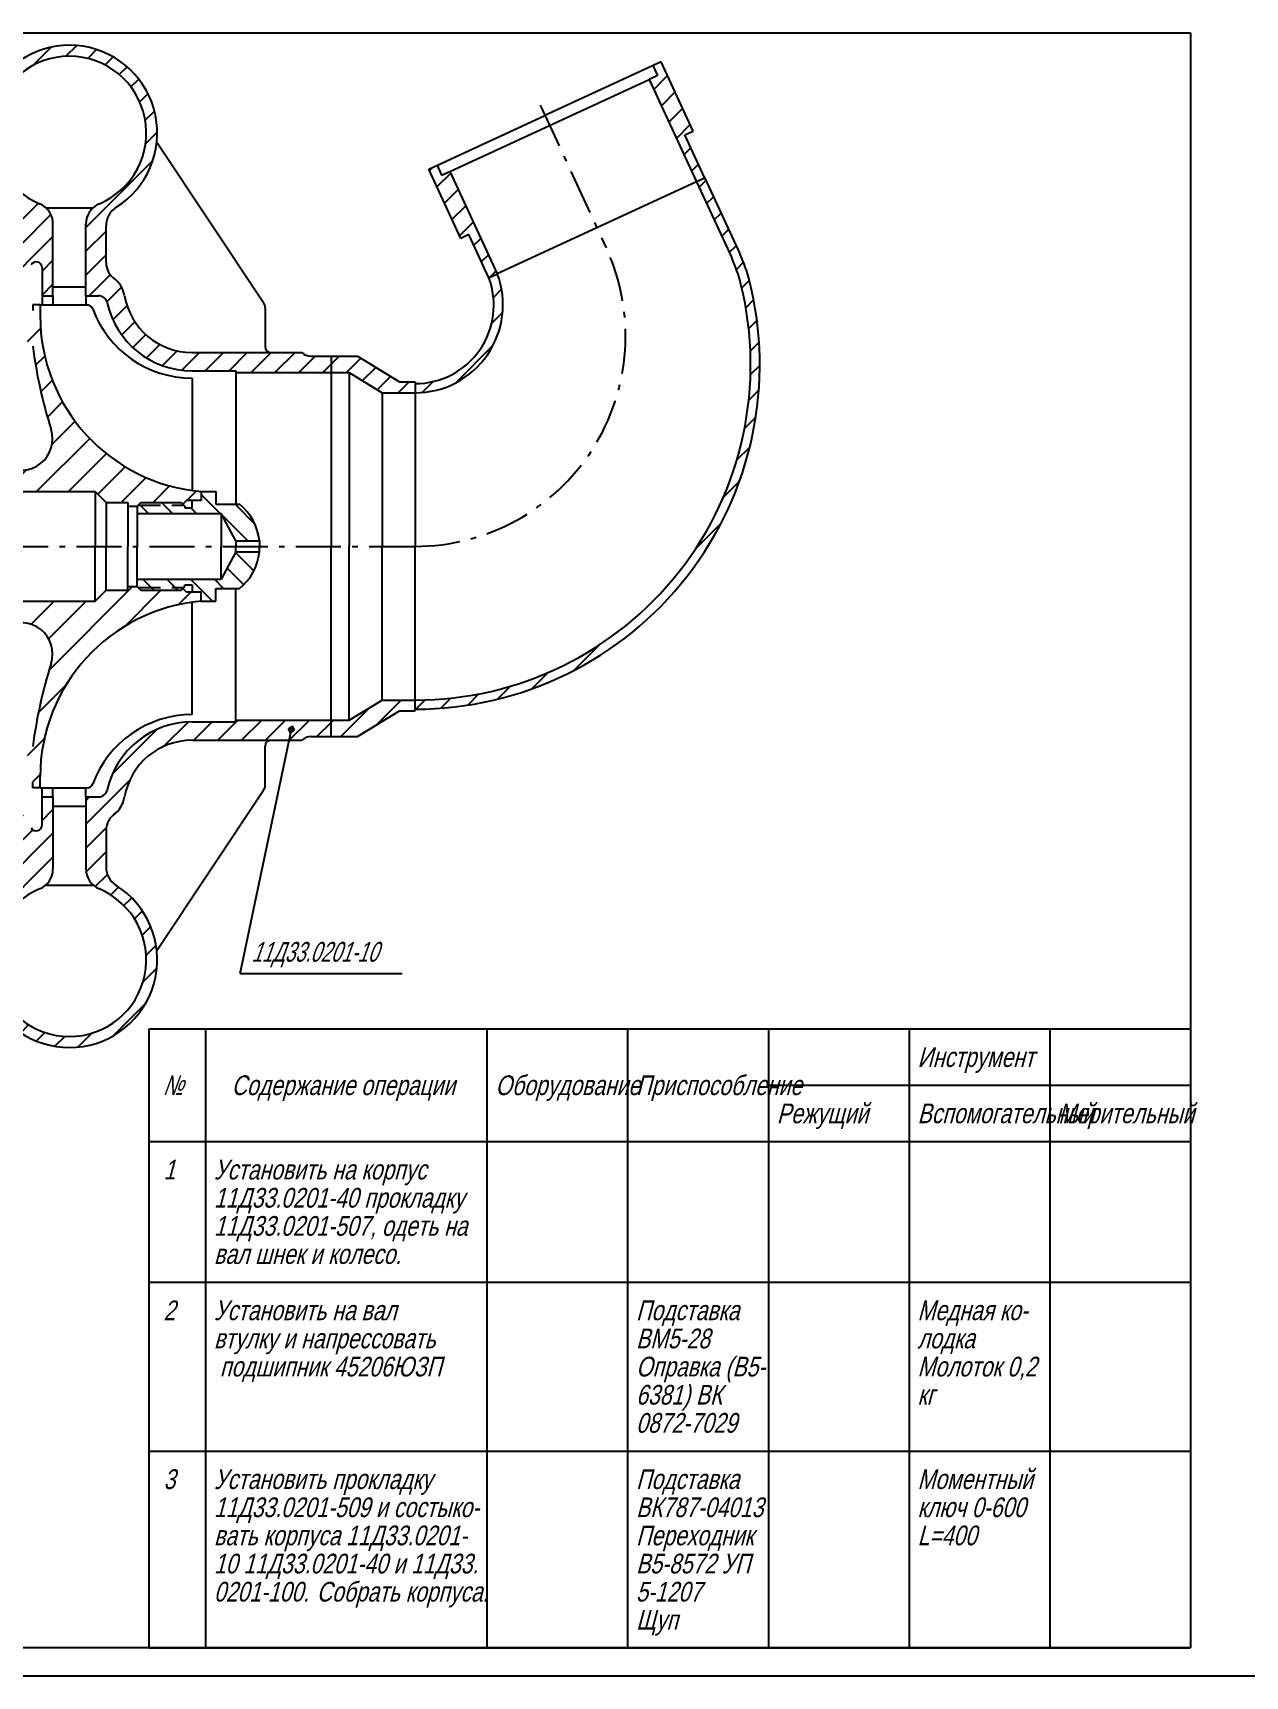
# Model space of a CAD drawing. Extents: x 0 to 841, y 0 to 594.
# Drawn here: x 209.8 to 425.2, y 0 to 292 of the extents above; entities that cross this region are included whole.
import ezdxf

# ---------------------------------------------------------------- set-up
doc = ezdxf.new("R2010")
doc.units = 0
doc.header["$MEASUREMENT"] = 0
for name, pattern in [('K5LT_AXLED', [13, 8, -2, 1, -2]), ('K5LT_BASIC', [0]), ('K5LT_DASHED', [6, 4, -2]), ('K5LT_THIN', [0]), ('K5LT_THIN_INCLUDED_TO_HATCHING', [0])]:
    doc.linetypes.add(name, pattern=pattern)
doc.layers.add('LAYER0VIEW0', color=7, linetype='Continuous')
doc.layers.add('LAYER2VIEW0', color=7, linetype='Continuous')
doc.styles.add('K5_TEXTSTYLE', font='win_eskd.shx', dxfattribs={"width": 0.7, "oblique": 15, "bigfont": 'b_eskd.shx'})
doc.styles.get("Standard").update_dxf_attribs({"font": 'cad2win.shx', "width": 0.8, "oblique": 15})
pattern_1 = [(-45, (0, 0), (2.121320343559642, 2.121320343559643), [])]
pattern_2 = [(45, (0, 0), (-2.121320343559642, 2.121320343559643), [])]

# ---------------------------------------------------------------- blocks, each defined once
blk = doc.blocks.new('*L25')
at = {"layer": 'LAYER0VIEW0', "color": 7, "linetype": 'K5LT_THIN'}
for p, q in [((-9.031273672813398, -43.03136279399322), (0.06162045351967974, 0.2936033373584611)), ((0.1848613605590401, 0.8808100120753863), (-0.5255862211972443, 0.4168442443978222)), ((-0.5255862211972442, 0.4168442443978222), (-0.06162045351968001, -0.2936033373584622)), ((0.1232409070393601, 0.5872066747169242), (-0.2319828838387821, 0.3552237908781422)), ((-0.2319828838387821, 0.3552237908781422), (1.366094737331736e-17, -4.125389266307344e-17)), ((-0.06162045351968004, -0.2936033373584621), (0.6488271282366327, 0.1703624303191021)), ((0, 0), (-0.06162045351968005, -0.2936033373584621)), ((0, 0), (0.3552237908781422, 0.2319828838387821)), ((0.3552237908781422, 0.2319828838387821), (0.1232409070393601, 0.5872066747169242)), ((0.6488271282366327, 0.170362430319102), (0.1848613605590401, 0.8808100120753862)), ((-9.031273672813398, -43.03136279399322), (19.73559873319249, -43.03136279399322))]:
    blk.add_line(p, q, dxfattribs=at)
at = {"layer": 'LAYER0VIEW0', "color": 7, "style": 'K5_TEXTSTYLE', "oblique": 20, "width": 0.7}
blk.add_text('11Д33.0201-10', height=3.5, dxfattribs=at).set_placement((-7.031273672813398, -40.95715441520142))
blk = doc.blocks.new('*S175')
at = {"layer": 'LAYER2VIEW0', "color": 7, "linetype": 'K5LT_THIN'}
blk.add_line((841, 0), (1.13686837721616e-13, 0), dxfattribs=at)

msp = doc.modelspace()

# ---------------------------------------------------------------- hatches: boundary and pattern name
at = {"layer": 'LAYER0VIEW0'}
h = msp.add_hatch(dxfattribs=at)
h.set_pattern_fill('МЕТАЛЛ', color=256, style=0, pattern_type=0)
h.set_pattern_definition(pattern_2)
edge = h.paths.add_edge_path()
edge.add_line((204.8898389188842, 256.1228551053465), (206.839838918884, 256.1228551053465))
edge.add_line((206.839838918884, 256.1228551053465), (208.4122523984956, 253.399355068153))
edge.add_line((208.4122523984959, 253.3993550681533), (206.8398389188844, 250.67585503096))
edge.add_line((206.839838918884, 250.6758550309599), (201.7763389054214, 250.6758550309599))
edge.add_line((201.7763389054214, 250.6758550309599), (201.2498389033872, 250.1493550681531))
edge.add_line((201.2498389033869, 250.1493550681532), (194.8798387019231, 250.1493550681532))
edge.add_line((194.8798387019231, 250.1493550681532), (194.8798387019231, 247.8743550681532))
edge.add_line((194.8798387019231, 247.8743550681532), (195.8548387019234, 247.8743550681532))
edge.add_line((195.8548387019234, 247.8743550681532), (197.1548387019234, 247.8743550681532))
edge.add_line((197.1548387019234, 247.8743550681532), (197.1548387019234, 246.2493550681532))
edge.add_line((197.1548387019234, 246.2493550681532), (206.9048387019234, 246.2493550681532))
edge.add_line((206.9048387019234, 246.2493550681532), (209.5141722819874, 250.7688534027199))
edge.add_arc((210.4148387019236, 250.24885340272), 1.04, 360, 510.0000000000065, ccw=False)
edge.add_line((211.4548387019231, 250.24885340272), (211.4548387019231, 245.2743550681533))
edge.add_line((211.4548387019231, 245.2743550681533), (213.4048387019232, 245.2743550681533))
edge.add_line((213.4048387019232, 245.2743550681533), (213.4048387019232, 258.0308092151706))
edge.add_arc((209.5048387019231, 258.0308092151706), 3.9, 0, 67.11461952383804)
edge.add_arc((216.3298387019231, 274.1993550681532), 13.65, 292.8853804761599, 607.1146195238422, ccw=False)
edge.add_arc((223.1548387019232, 258.0308092151706), 3.9, 112.8853804761545, 180)
edge.add_line((219.2548387019235, 258.0308092151706), (219.2548387019235, 245.2743550681532))
edge.add_line((219.2548387019235, 245.2743550681533), (221.4725846454223, 245.2743550681533))
edge.add_arc((221.4725846454223, 243.6493550681532), 1.625, 372.59978239183795, 450, ccw=False)
edge.add_arc((238.1048387019232, 247.367037994982), 15.41768292682869, 192.5997823918384, 270)
edge.add_line((238.1048387019232, 231.9493550681532), (245.9048387019234, 231.9493550681532))
edge.add_line((245.9048387019234, 231.9493550681532), (245.9048387019234, 231.6243550681532))
edge.add_line((245.9048387019234, 231.6243550681532), (262.8048387019232, 231.6243550681532))
edge.add_line((262.8048387019232, 231.6243550681532), (262.8048387019232, 234.5493550681533))
edge.add_line((262.8048387019232, 234.5493550681533), (259.2298387019232, 234.5493550681533))
edge.add_arc((259.2298387019232, 236.90560506816), 2.356250000006761, 586.3971810274221, 630, ccw=False)
edge.add_line((257.6048387019232, 235.1993550681532), (238.1048387019232, 235.1993550681532))
edge.add_arc((238.1048387019232, 247.367037994982), 12.16768292682869, 549.9033658669688, 630, ccw=False)
edge.add_arc((221.1612003461516, 244.4088740242945), 5.032247736073603, 9.903365866968667, 52.78063325485804)
edge.add_arc((226.3102198814238, 251.1876975859204), 3.480381179500605, 540, 592.7806332548548, ccw=False)
edge.add_line((222.8298387019231, 251.1876975859204), (222.8298387019231, 257.7042042655688))
edge.add_arc((226.7298387019232, 257.7042042655688), 3.9, 482.2309526355043, 540, ccw=False)
edge.add_arc((216.3298387019231, 274.1993550681532), 15.6, 302.2309526355018, 580.00520088486)
edge.add_arc((202.3888918187308, 262.4993550681532), 2.6, 270, 400.0052008848651, ccw=False)
edge.add_line((202.3888918187308, 259.8993550681532), (194.8798387019235, 259.8993550681532))
edge.add_line((194.8798387019231, 259.8993550681532), (194.8798387019231, 256.6493550681531))
edge.add_line((194.8798387019231, 256.6493550681531), (201.2498389033869, 256.6493550681531))
edge.add_line((201.2498389033869, 256.6493550681531), (201.776338905421, 256.1228551053463))
edge.add_line((201.7763389054214, 256.1228551053465), (204.8898389188844, 256.1228551053465))
h = msp.add_hatch(dxfattribs=at)
h.set_pattern_fill('МЕТАЛЛ', color=256, style=0, pattern_type=0)
h.set_pattern_definition(pattern_2)
h.paths.add_polyline_path([(280.1617087405905, 267.7820272336324), (285.8417357052022, 255.4831055580743), (287.3129510391054, 256.1625588457496), (290.8558445019232, 248.4911570239755), (292.3351683302408, 249.1743550681532), (283.9298387019235, 267.3743550681532), (282.4545691208127, 266.6930294022267), (281.6369783217012, 268.4633528995589)])
h.paths.add_polyline_path([(327.1492839762943, 274.5602242040179), (321.4692570116829, 286.859145879576), (319.9939874305724, 286.1778202136495), (320.8115782296843, 284.4074967163172), (319.336308648574, 283.7261710503905), (327.7416382768913, 265.5261710503906), (329.2209621052093, 266.2093690945683), (325.6780686423911, 273.8807709163426)])
h = msp.add_hatch(dxfattribs=at)
h.set_pattern_fill('МЕТАЛЛ', color=256, style=0, pattern_type=0)
h.set_pattern_definition(pattern_2)
edge = h.paths.add_edge_path()
edge.add_arc((277.7548387019235, 233.0485486021731), 61.22419353401987, 270, 374.2281065915879)
edge.add_arc((311.8985264742998, 241.7060537523055), 26, 14.22810659158814, 24.7889709011545)
edge.add_line((335.5028397720669, 252.6072644071303), (329.2209621052095, 266.2093690945684))
edge.add_line((329.2209621052093, 266.2093690945683), (327.7416382768913, 265.5261710503905))
edge.add_line((327.7416382768913, 265.5261710503905), (333.9906583698539, 251.9952126322038))
edge.add_arc((310.3863450720869, 241.094001977379), 26, 373.8376134415765, 384.78897090115373, ccw=False)
edge.add_arc((277.7548387019235, 233.0562173172364), 59.60686224908311, 270, 373.83761344157637, ccw=False)
edge.add_line((277.7548387019235, 173.4493550681532), (277.7548387019235, 171.8243550681533))
h = msp.add_hatch(dxfattribs=at)
h.set_pattern_fill('МЕТАЛЛ', color=256, style=0, pattern_type=0)
h.set_pattern_definition(pattern_2)
edge = h.paths.add_edge_path()
edge.add_arc((277.7548387019235, 243.6434766556183), 15.59412158746507, 270, 380.7736582102094)
edge.add_line((292.3351683302408, 249.1743550681532), (290.8558445019232, 248.4911570239755))
edge.add_arc((277.7548387019235, 243.6434766556183), 13.96912158746507, 270, 380.3056593600519, ccw=False)
edge.add_line((277.7548387019235, 229.6743550681533), (277.7548387019235, 228.0493550681533))
h = msp.add_hatch(dxfattribs=at)
h.set_pattern_fill('МЕТАЛЛ', color=256, style=0, pattern_type=0)
h.set_pattern_definition([(45, (0, 0), (-2.82842712474619, 2.82842712474619), [])])
edge = h.paths.add_edge_path()
edge.add_line((69.30251189481953, 208.2243550681532), (60.85251189481949, 208.2243550681532))
edge.add_line((60.85251189481949, 208.2243550681532), (59.87751189481958, 208.2243550681532))
edge.add_line((59.87751189481958, 208.2243550681532), (59.87751189481958, 208.5493550681533))
edge.add_line((59.87751189481958, 208.5493550681533), (59.55251189481953, 208.8743550681533))
edge.add_line((59.55251189481953, 208.8743550681532), (27.37751189481946, 208.8743550681532))
edge.add_line((27.37751189481946, 208.8743550681532), (27.37751189481946, 207.9999104180998))
edge.add_line((27.37751189481946, 207.9999104180998), (28.67751189481965, 207.2493550681532))
edge.add_line((28.67751189481965, 207.2493550681533), (35.17751189481953, 207.2493550681533))
edge.add_line((35.17751189481953, 207.2493550681533), (35.17751189481953, 206.9243550681532))
edge.add_line((35.17751189481953, 206.9243550681532), (47.52751189481944, 206.9243550681532))
edge.add_line((47.52751189481944, 206.9243550681532), (47.52751189481944, 204.6493550681532))
edge.add_line((47.52751189481944, 204.6493550681532), (53.37751189481958, 204.6493550681532))
edge.add_line((53.37751189481958, 204.6493550681532), (55.62917794465898, 200.7493550681533))
edge.add_line((55.62917794465898, 200.7493550681532), (53.37751189481946, 196.8493550681534))
edge.add_line((53.37751189481958, 196.8493550681532), (47.52751189481944, 196.8493550681532))
edge.add_line((47.52751189481944, 196.8493550681532), (47.52751189481944, 194.5743550681532))
edge.add_line((47.52751189481944, 194.5743550681532), (35.17751189481953, 194.5743550681532))
edge.add_line((35.17751189481953, 194.5743550681532), (35.17751189481953, 194.2493550681532))
edge.add_line((35.17751189481953, 194.2493550681532), (28.67751189481965, 194.2493550681532))
edge.add_line((28.67751189481965, 194.2493550681532), (27.37751189481946, 193.4987997182066))
edge.add_line((27.37751189481946, 193.4987997182068), (27.37751189481946, 192.6243550681533))
edge.add_line((27.37751189481946, 192.6243550681533), (59.55251189481953, 192.6243550681533))
edge.add_line((59.55251189481953, 192.6243550681533), (59.87751189481958, 192.9493550681533))
edge.add_line((59.87751189481958, 192.9493550681532), (59.87751189481958, 193.2743550681533))
edge.add_line((59.87751189481958, 193.2743550681533), (60.85251189481949, 193.2743550681533))
edge.add_line((60.85251189481949, 193.2743550681533), (60.85251189481949, 191.3243550681533))
edge.add_line((60.85251189481949, 191.3243550681533), (61.17751189481942, 190.9993550681533))
edge.add_line((61.17751189481942, 190.9993550681532), (66.37751189481946, 190.9993550681532))
edge.add_line((66.37751189481946, 190.9993550681532), (67.02751189481944, 191.6493550681533))
edge.add_line((67.02751189481944, 191.6493550681533), (69.30251189481953, 191.6493550681533))
edge.add_line((69.30251189481953, 191.6493550681533), (69.30251189481953, 190.9993550681532))
edge.add_line((69.30251189481953, 190.9993550681532), (70.27751189481944, 190.9993550681532))
edge.add_line((70.27751189481944, 190.9993550681532), (78.7275118948196, 190.9993550681532))
edge.add_line((78.7275118948196, 190.9993550681532), (79.70251189481962, 190.9993550681532))
edge.add_line((79.70251189481962, 190.9993550681532), (103.1025118948196, 190.9993550681532))
edge.add_line((103.1025118948196, 190.9993550681532), (153.6048387019232, 190.9993550681532))
edge.add_line((153.6048387019232, 190.9993550681532), (167.9048387019234, 190.9993550681532))
edge.add_line((167.9048387019234, 190.9993550681532), (167.9048387019234, 189.3743550681532))
edge.add_line((167.9048387019234, 189.3743550681532), (177.0048387019235, 189.3743550681532))
edge.add_line((177.0048387019235, 189.3743550681532), (178.3048387019232, 189.3743550681532))
edge.add_line((178.3048387019232, 189.3743550681532), (186.7548387019235, 189.3743550681532))
edge.add_arc((186.7548387019235, 188.0743550681532), 1.3, 360, 450, ccw=False)
edge.add_line((188.0548387019232, 188.0743550681532), (188.0548387019232, 186.4493550681533))
edge.add_line((188.0548387019232, 186.4493550681533), (204.9548387019233, 186.4493550681533))
edge.add_arc((207.7621662881299, 181.6303895509119), 5.577052701260734, 342.4570964103741, 480.2232870814434, ccw=False)
edge.add_arc((294.295798091928, 154.27518455498), 85.17743299242102, 162.4570964103733, 172.6314406768664)
edge.add_arc((208.8548387019232, 165.3243550681532), 0.9750000000000001, 630, 712.6314406768686, ccw=False)
edge.add_line((208.8548387019232, 164.3493550681532), (208.8548387019232, 159.7993550681533))
edge.add_arc((208.8548387019232, 158.8243550681533), 0.9750000000000001, 360, 450, ccw=False)
edge.add_line((209.8298387019233, 158.8243550681533), (209.8298387019233, 157.8493550681533))
edge.add_line((209.8298387019233, 157.8493550681533), (211.1298387019235, 157.8493550681533))
edge.add_line((211.1298387019235, 157.8493550681533), (211.1298387019235, 159.7993550681533))
edge.add_arc((242.448020520105, 159.7993550681533), 31.31818181818189, 454.97910584399796, 540, ccw=False)
edge.add_line((239.7298387019232, 190.9993550681533), (239.7298387019232, 192.6243550681533))
edge.add_line((239.7298387019232, 192.6243550681533), (238.1048387019232, 192.6243550681533))
edge.add_line((238.1048387019232, 192.6243550681533), (237.1298387019235, 192.6243550681533))
edge.add_line((237.1298387019235, 192.6243550681533), (236.4798387019232, 193.2743550681535))
edge.add_line((236.4798387019232, 193.2743550681533), (236.1548387019234, 192.9493550681534))
edge.add_line((236.1548387019234, 192.9493550681532), (229.0048387019235, 192.9493550681532))
edge.add_line((229.0048387019235, 192.9493550681532), (228.3548387019232, 193.5993550681534))
edge.add_line((228.3548387019232, 193.5993550681532), (226.7298387019232, 193.5993550681532))
edge.add_line((226.7298387019232, 193.5993550681532), (226.7298387019232, 192.9493550681532))
edge.add_line((226.7298387019232, 192.9493550681532), (222.8298387019231, 192.9493550681532))
edge.add_line((222.8298387019231, 192.9493550681532), (220.8798387019231, 190.9993550681532))
edge.add_line((220.8798387019231, 190.9993550681532), (194.8798387019231, 190.9993550681532))
edge.add_line((194.8798387019231, 190.9993550681532), (192.2798387019234, 193.599355068153))
edge.add_line((192.2798387019234, 193.5993550681532), (73.43056631952516, 193.5993550681532))
edge.add_line((73.43056631952538, 193.5993550681532), (69.30251189481953, 200.7493550681532))
edge.add_line((69.30251189481953, 200.7493550681532), (73.43056631952538, 207.8993550681533))
edge.add_line((73.43056631952538, 207.8993550681533), (192.2798387019234, 207.8993550681533))
edge.add_line((192.2798387019234, 207.8993550681533), (194.8798387019231, 210.499355068153))
edge.add_line((194.8798387019231, 210.4993550681532), (220.8798387019231, 210.4993550681532))
edge.add_line((220.8798387019231, 210.4993550681532), (222.8298387019231, 208.5493550681532))
edge.add_line((222.8298387019231, 208.5493550681533), (226.7298387019232, 208.5493550681533))
edge.add_line((226.7298387019232, 208.5493550681533), (226.7298387019232, 207.8993550681533))
edge.add_line((226.7298387019232, 207.8993550681533), (228.3548387019232, 207.8993550681533))
edge.add_line((228.3548387019232, 207.8993550681533), (229.0048387019233, 208.5493550681535))
edge.add_line((229.0048387019235, 208.5493550681533), (236.1548387019234, 208.5493550681533))
edge.add_line((236.1548387019234, 208.5493550681533), (236.4798387019232, 208.2243550681534))
edge.add_line((236.4798387019232, 208.2243550681532), (237.1298387019233, 208.8743550681534))
edge.add_line((237.1298387019235, 208.8743550681532), (238.1048387019232, 208.8743550681532))
edge.add_line((238.1048387019232, 208.8743550681532), (239.7298387019232, 208.8743550681532))
edge.add_line((239.7298387019232, 208.8743550681532), (239.7298387019232, 210.4993550681532))
edge.add_arc((242.448020520105, 241.6993550681532), 31.31818181818189, 540, 625.020894156002, ccw=False)
edge.add_line((211.1298387019235, 241.6993550681532), (211.1298387019235, 243.6493550681532))
edge.add_line((211.1298387019235, 243.6493550681532), (209.8298387019233, 243.6493550681532))
edge.add_line((209.8298387019233, 243.6493550681532), (209.8298387019233, 242.6743550681533))
edge.add_arc((208.8548387019232, 242.6743550681533), 0.9750000000000001, 270, 360, ccw=False)
edge.add_line((208.8548387019232, 241.6993550681532), (208.8548387019232, 237.1493550681532))
edge.add_arc((208.8548387019232, 236.1743550681533), 0.9750000000000001, 367.36855932313324, 450, ccw=False)
edge.add_arc((294.295798091928, 247.2235255813265), 85.17743299242102, 187.3685593231336, 197.5429035896265)
edge.add_arc((207.7621662881299, 219.8683205853947), 5.577052701260734, 239.7767129185564, 377.5429035896259, ccw=False)
edge.add_line((204.9548387019233, 215.0493550681533), (188.0548387019232, 215.0493550681533))
edge.add_line((188.0548387019232, 215.0493550681533), (188.0548387019232, 213.4243550681533))
edge.add_arc((186.7548387019235, 213.4243550681533), 1.3, 270, 360, ccw=False)
edge.add_line((186.7548387019235, 212.1243550681533), (178.3048387019232, 212.1243550681533))
edge.add_line((178.3048387019232, 212.1243550681533), (177.0048387019235, 212.1243550681533))
edge.add_line((177.0048387019235, 212.1243550681533), (167.9048387019234, 212.1243550681533))
edge.add_line((167.9048387019234, 212.1243550681533), (167.9048387019234, 210.4993550681532))
edge.add_line((167.9048387019234, 210.4993550681532), (153.6048387019232, 210.4993550681532))
edge.add_line((153.6048387019232, 210.4993550681532), (103.1025118948194, 210.4993550681532))
edge.add_line((103.1025118948196, 210.4993550681532), (79.70251189481962, 210.4993550681532))
edge.add_line((79.70251189481962, 210.4993550681532), (78.7275118948196, 210.4993550681532))
edge.add_line((78.7275118948196, 210.4993550681532), (70.92751189481942, 210.4993550681532))
edge.add_line((70.92751189481942, 210.4993550681532), (70.92751189481942, 208.2243550681532))
edge.add_line((70.92751189481942, 208.2243550681532), (69.30251189481953, 208.2243550681532))
h = msp.add_hatch(dxfattribs=at)
h.set_pattern_fill('МЕТАЛЛ', color=256, style=0, pattern_type=0)
h.set_pattern_definition(pattern_2)
h.paths.add_polyline_path([(274.9465500752524, 229.9993550681532), (267.5010955297978, 234.5493550681533), (262.8048387019232, 234.5493550681533), (262.8048387019232, 231.6243550681532), (266.0548387019235, 231.6243550681532), (271.9048387019232, 228.0493550681533), (277.7548387019235, 228.0493550681533), (277.7548387019235, 229.9993550681532)])
h = msp.add_hatch(dxfattribs=at)
h.set_pattern_fill('МЕТАЛЛ', color=256, style=0, pattern_type=0)
h.set_pattern_definition(pattern_1)
edge = h.paths.add_edge_path()
edge.add_arc((240.5275659746505, 200.7493550681532), 9.602272727272602, 5.827768820387779, 51.11993034364585)
edge.add_line((246.5548387019235, 208.2243550681532), (242.3298387019231, 208.2243550681532))
edge.add_line((242.3298387019231, 208.2243550681532), (242.3298387019231, 210.4993550681532))
edge.add_line((242.3298387019231, 210.4993550681532), (239.7298387019232, 210.4993550681532))
edge.add_line((239.7298387019232, 210.4993550681532), (239.7298387019232, 208.8743550681532))
edge.add_line((239.7298387019232, 208.8743550681532), (238.1048387019232, 208.8743550681532))
edge.add_line((238.1048387019232, 208.8743550681532), (238.1048387019232, 207.5743550681532))
edge.add_line((238.1048387019232, 207.5743550681532), (236.8048387019235, 207.5743550681532))
edge.add_line((236.8048387019235, 207.5743550681532), (236.8048387019235, 207.8993550681533))
edge.add_line((236.8048387019235, 207.8993550681533), (236.1548387019234, 208.5493550681533))
edge.add_line((236.1548387019234, 208.5493550681533), (229.0048387019235, 208.5493550681533))
edge.add_line((229.0048387019235, 208.5493550681533), (228.3548387019232, 207.8993550681531))
edge.add_line((228.3548387019232, 207.8993550681533), (228.3548387019232, 206.5993550681532))
edge.add_line((228.3548387019232, 206.5993550681532), (243.3048387019232, 206.5993550681532))
edge.add_line((243.3048387019232, 206.5993550681532), (245.9048387019232, 201.7243550681532))
edge.add_line((245.9048387019234, 201.7243550681532), (250.0802104529573, 201.7243550681532))
h = msp.add_hatch(dxfattribs=at)
h.set_pattern_fill('МЕТАЛЛ', color=256, style=0, pattern_type=0)
h.set_pattern_definition(pattern_1)
edge = h.paths.add_edge_path()
edge.add_arc((240.5275659746505, 200.7493550681533), 9.602272727272602, 668.8800696563543, 714.1722311796123, ccw=False)
edge.add_line((246.5548387019235, 193.2743550681533), (242.3298387019231, 193.2743550681533))
edge.add_line((242.3298387019231, 193.2743550681533), (242.3298387019231, 190.9993550681533))
edge.add_line((242.3298387019231, 190.9993550681533), (239.7298387019232, 190.9993550681533))
edge.add_line((239.7298387019232, 190.9993550681533), (239.7298387019232, 192.6243550681533))
edge.add_line((239.7298387019232, 192.6243550681533), (238.1048387019232, 192.6243550681533))
edge.add_line((238.1048387019232, 192.6243550681533), (238.1048387019232, 193.9243550681533))
edge.add_line((238.1048387019232, 193.9243550681533), (236.8048387019235, 193.9243550681533))
edge.add_line((236.8048387019235, 193.9243550681533), (236.8048387019235, 193.5993550681532))
edge.add_line((236.8048387019235, 193.5993550681532), (236.1548387019234, 192.9493550681531))
edge.add_line((236.1548387019234, 192.9493550681532), (229.0048387019235, 192.9493550681532))
edge.add_line((229.0048387019235, 192.9493550681532), (228.3548387019232, 193.5993550681534))
edge.add_line((228.3548387019232, 193.5993550681532), (228.3548387019232, 194.8993550681532))
edge.add_line((228.3548387019232, 194.8993550681532), (243.3048387019232, 194.8993550681532))
edge.add_line((243.3048387019232, 194.8993550681532), (245.9048387019234, 199.7743550681533))
edge.add_line((245.9048387019234, 199.7743550681532), (250.0802104529573, 199.7743550681532))
h = msp.add_hatch(dxfattribs=at)
h.set_pattern_fill('МЕТАЛЛ', color=256, style=0, pattern_type=0)
h.set_pattern_definition(pattern_2)
h.paths.add_polyline_path([(274.9465500752524, 171.4993550681532), (267.5010955297978, 166.9493550681533), (262.8048387019232, 166.9493550681533), (262.8048387019232, 169.8743550681532), (266.0548387019235, 169.8743550681532), (271.9048387019232, 173.4493550681532), (277.7548387019235, 173.4493550681532), (277.7548387019235, 171.4993550681532)])
h = msp.add_hatch(dxfattribs=at)
h.set_pattern_fill('МЕТАЛЛ', color=256, style=0, pattern_type=0)
h.set_pattern_definition(pattern_2)
edge = h.paths.add_edge_path()
edge.add_line((204.8898389188842, 145.3758550309599), (206.839838918884, 145.3758550309599))
edge.add_line((206.839838918884, 145.3758550309599), (208.4122523984956, 148.0993550681535))
edge.add_line((208.4122523984959, 148.0993550681533), (206.8398389188844, 150.8228551053465))
edge.add_line((206.839838918884, 150.8228551053466), (201.7763389054214, 150.8228551053466))
edge.add_line((201.7763389054214, 150.8228551053466), (201.2498389033872, 151.3493550681535))
edge.add_line((201.2498389033869, 151.3493550681533), (194.8798387019231, 151.3493550681533))
edge.add_line((194.8798387019231, 151.3493550681533), (194.8798387019231, 153.6243550681533))
edge.add_line((194.8798387019231, 153.6243550681533), (195.8548387019234, 153.6243550681533))
edge.add_line((195.8548387019234, 153.6243550681533), (197.1548387019234, 153.6243550681533))
edge.add_line((197.1548387019234, 153.6243550681533), (197.1548387019234, 155.2493550681533))
edge.add_line((197.1548387019234, 155.2493550681533), (206.9048387019234, 155.2493550681533))
edge.add_line((206.9048387019234, 155.2493550681533), (209.5141722819874, 150.7298567335866))
edge.add_arc((210.4148387019236, 151.2498567335865), 1.04, 209.9999999999899, 360)
edge.add_line((211.4548387019231, 151.2498567335865), (211.4548387019231, 156.2243550681533))
edge.add_line((211.4548387019231, 156.2243550681533), (213.4048387019232, 156.2243550681533))
edge.add_line((213.4048387019232, 156.2243550681533), (213.4048387019232, 143.4679009211359))
edge.add_arc((209.5048387019231, 143.4679009211359), 3.9, 292.8853804761617, 360, ccw=False)
edge.add_arc((216.3298387019231, 127.2993550681532), 13.65, 112.8853804761578, 427.1146195238421)
edge.add_arc((223.1548387019232, 143.4679009211359), 3.9, 540, 607.1146195238457, ccw=False)
edge.add_line((219.2548387019235, 143.4679009211359), (219.2548387019235, 156.2243550681533))
edge.add_line((219.2548387019235, 156.2243550681533), (221.4725846454223, 156.2243550681533))
edge.add_arc((221.4725846454223, 157.8493550681533), 1.625, 270, 347.4002176081631)
edge.add_arc((238.1048387019232, 154.1316721413246), 15.41768292682869, 450, 527.4002176081617, ccw=False)
edge.add_line((238.1048387019232, 169.5493550681533), (245.9048387019234, 169.5493550681533))
edge.add_line((245.9048387019234, 169.5493550681533), (245.9048387019234, 169.8743550681532))
edge.add_line((245.9048387019234, 169.8743550681532), (262.8048387019232, 169.8743550681532))
edge.add_line((262.8048387019232, 169.8743550681532), (262.8048387019232, 166.9493550681533))
edge.add_line((262.8048387019232, 166.9493550681533), (259.2298387019232, 166.9493550681533))
edge.add_arc((259.2298387019232, 164.5931050681465), 2.356250000006761, 90, 133.6028189725779)
edge.add_line((257.6048387019232, 166.2993550681533), (238.1048387019232, 166.2993550681533))
edge.add_arc((238.1048387019232, 154.1316721413246), 12.16768292682869, 90, 170.0966341330314)
edge.add_arc((221.1612003461516, 157.0898361120121), 5.032247736073603, 667.2193667451422, 710.0966341330313, ccw=False)
edge.add_arc((226.3102198814238, 150.3110125503861), 3.480381179500605, 127.2193667451455, 180)
edge.add_line((222.8298387019231, 150.3110125503861), (222.8298387019231, 143.7945058707376))
edge.add_arc((226.7298387019232, 143.7945058707376), 3.9, 180, 237.7690473644957)
edge.add_arc((216.3298387019231, 127.2993550681532), 15.6, 139.99479911514, 417.76904736449814, ccw=False)
edge.add_arc((202.3888918187308, 138.9993550681533), 2.6, 319.9947991151349, 450)
edge.add_line((202.3888918187308, 141.5993550681532), (194.8798387019235, 141.5993550681532))
edge.add_line((194.8798387019231, 141.5993550681532), (194.8798387019231, 144.8493550681532))
edge.add_line((194.8798387019231, 144.8493550681532), (201.2498389033869, 144.8493550681532))
edge.add_line((201.2498389033869, 144.8493550681532), (201.776338905421, 145.37585503096))
edge.add_line((201.7763389054214, 145.3758550309599), (204.8898389188844, 145.3758550309599))

# ---------------------------------------------------------------- linework, layer by layer
at = {"layer": 'LAYER0VIEW0', "color": 5, "linetype": 'K5LT_BASIC'}
for p, q in [((19.99999999999994, 292), (415.5000000000001, 292)), ((415.5000000000001, 292), (415.5000000000001, 5)), ((321.4692570116829, 286.859145879576), (300.8154828761369, 277.3205865566042)), ((319.9939874305724, 286.1778202136495), (320.8115782296843, 284.4074967163172)), ((327.1492839762943, 274.5602242040179), (321.4692570116833, 286.859145879576)), ((283.9298387019235, 267.3743550681532), (319.3363086485738, 283.7261710503904)), ((320.8115782296843, 284.4074967163172), (319.3363086485738, 283.7261710503905)), ((319.336308648574, 283.7261710503905), (327.7416382768918, 265.5261710503896)), ((280.1617087405905, 267.7820272336324), (300.8154828761369, 277.3205865566042)), ((325.6780686423911, 273.8807709163426), (327.1492839762943, 274.5602242040179)), ((231.8449724428872, 272.5743550681532), (250.8324266929415, 244.0584709599119)), ((329.2209621052093, 266.2093690945683), (325.6780686423911, 273.8807709163427)), ((285.8417357052022, 255.4831055580743), (280.1617087405905, 267.7820272336324)), ((281.6369783217012, 268.4633528995589), (282.4545691208127, 266.6930294022267)), ((282.4545691208127, 266.6930294022267), (283.9298387019235, 267.3743550681532)), ((283.9298387019235, 267.3743550681532), (292.3351683302408, 249.1743550681532)), ((329.2209621052093, 266.2093690945683), (327.7416382768913, 265.5261710503905)), ((329.2209621052093, 266.2093690945683), (335.5028397720669, 252.6072644071302)), ((327.7416382768918, 265.5261710503896), (292.3351683302412, 249.1743550681532)), ((327.7416382768913, 265.5261710503905), (333.9906583698539, 251.9952126322038)), ((212.1048387019232, 260.9376975859204), (220.5548387019235, 260.9376975859204)), ((213.4048387019232, 245.2743550681533), (213.4048387019232, 258.0308092151706)), ((219.2548387019235, 245.2743550681533), (219.2548387019235, 258.0308092151706)), ((222.8298387019231, 251.1876975859204), (222.8298387019231, 257.7042042655688)), ((287.3129510391054, 256.1625588457496), (285.8417357052022, 255.4831055580743)), ((290.8558445019232, 248.4911570239755), (287.3129510391052, 256.1625588457497)), ((211.4548387019231, 250.24885340272), (211.4548387019231, 245.2743550681533)), ((290.8558445019232, 248.4911570239755), (292.3351683302408, 249.1743550681533)), ((213.4048387019232, 246.8993550681532), (219.2548387019235, 246.8993550681532)), ((211.1298387019235, 243.6493550681532), (209.8298387019233, 243.6493550681532)), ((209.8298387019233, 243.6493550681532), (209.8298387019233, 242.6743550681533)), ((211.1298387019235, 243.6493550681532), (211.1298387019235, 241.6993550681532)), ((211.1298387019235, 243.6493550681532), (219.4888341628175, 243.6493550681532)), ((211.4548387019231, 245.2743550681533), (213.4048387019232, 245.2743550681533)), ((211.4548387019231, 245.2743550681533), (211.4548387019231, 243.6493550681532)), ((213.4048387019232, 245.2743550681533), (213.4048387019232, 243.6493550681532)), ((219.2548387019235, 245.2743550681533), (221.4725846454223, 245.2743550681533)), ((219.2548387019235, 245.2743550681533), (219.2548387019235, 243.6493550681532)), ((251.1048387019205, 243.1578429975736), (251.1048387019205, 236.2393550681532)), ((238.1048387019232, 235.1993550681532), (252.1448387019207, 235.1993550681532)), ((252.1448387019207, 235.1993550681532), (257.6048387019232, 235.1993550681532)), ((259.2298387019232, 234.5493550681533), (262.8048387019232, 234.5493550681533)), ((262.8048387019232, 234.5493550681533), (262.8048387019232, 200.7493550681532)), ((262.8048387019232, 234.5493550681533), (267.5010955297978, 234.5493550681533)), ((267.5010955297978, 234.5493550681533), (274.9465500752524, 229.9993550681532)), ((238.1048387019232, 231.9493550681532), (245.9048387019234, 231.9493550681532)), ((245.9048387019234, 231.9493550681532), (245.9048387019234, 208.2243550681532)), ((245.9048387019234, 231.6243550681532), (266.0548387019235, 231.6243550681532)), ((266.0548387019235, 231.6243550681532), (266.0548387019235, 200.7493550681532)), ((266.0548387019235, 231.6243550681532), (271.9048387019232, 228.0493550681533)), ((238.1048387019232, 230.6493550681533), (238.1048387019232, 210.6837898775765)), ((271.9048387019232, 228.0493550681533), (271.9048387019232, 200.7493550681532)), ((271.9048387019232, 228.0493550681533), (277.7548387019235, 228.0493550681533)), ((274.9465500752524, 229.9993550681532), (277.7548387019235, 229.9993550681532)), ((277.7548387019235, 229.9993550681532), (277.7548387019235, 228.0493550681533)), ((277.7548387019235, 228.0493550681533), (277.7548387019235, 200.7493550681532)), ((194.8798387019231, 210.4993550681532), (220.8798387019231, 210.4993550681532)), ((220.8798387019231, 210.4993550681532), (220.8798387019231, 200.7493550681532)), ((220.8798387019231, 210.4993550681532), (222.8298387019231, 208.5493550681533)), ((239.7298387019232, 210.4993550681532), (242.3298387019231, 210.4993550681532)), ((239.7298387019232, 210.4993550681532), (239.7298387019232, 208.8743550681532)), ((242.3298387019231, 210.4993550681532), (242.3298387019231, 208.2243550681532)), ((222.8298387019231, 208.5493550681533), (222.8298387019231, 200.7493550681532)), ((222.8298387019231, 208.5493550681533), (226.7298387019232, 208.5493550681533)), ((226.7298387019232, 208.5493550681533), (226.7298387019232, 200.7493550681532)), ((226.7298387019232, 207.8993550681533), (228.3548387019232, 207.8993550681533)), ((228.3548387019232, 207.8993550681533), (229.0048387019235, 208.5493550681533)), ((228.3548387019232, 207.8993550681533), (228.3548387019232, 200.7493550681532)), ((229.0048387019235, 208.5493550681533), (236.1548387019234, 208.5493550681533)), ((236.1548387019234, 208.5493550681533), (236.8048387019235, 207.8993550681533)), ((237.1298387019235, 208.8743550681532), (236.4798387019232, 208.2243550681532)), ((236.8048387019235, 207.8993550681533), (236.8048387019235, 207.5743550681532)), ((236.8048387019235, 207.5743550681532), (238.1048387019232, 207.5743550681532)), ((238.1048387019232, 208.8743550681532), (237.1298387019235, 208.8743550681532)), ((239.7298387019232, 208.8743550681532), (238.1048387019232, 208.8743550681532)), ((238.1048387019232, 207.5743550681532), (238.1048387019232, 208.8743550681532)), ((242.3298387019231, 208.2243550681532), (246.5548387019235, 208.2243550681532)), ((228.3548387019232, 206.5993550681532), (243.3048387019232, 206.5993550681532)), ((245.9048387019234, 201.7243550681532), (243.3048387019232, 206.5993550681532)), ((243.3048387019232, 206.5993550681532), (243.3048387019232, 200.7493550681532)), ((245.9048387019234, 201.7243550681532), (250.0802104529573, 201.7243550681532)), ((245.9048387019234, 201.7243550681532), (245.9048387019234, 200.7493550681532)), ((250.0802104529573, 201.7243550681532), (250.0802104529573, 200.7493550681532)), ((220.8798387019231, 190.9993550681532), (220.8798387019231, 200.7493550681532)), ((222.8298387019231, 192.9493550681532), (222.8298387019231, 200.7493550681532)), ((226.7298387019232, 192.9493550681532), (226.7298387019232, 200.7493550681532)), ((228.3548387019232, 193.5993550681532), (228.3548387019232, 200.7493550681532)), ((243.3048387019232, 194.8993550681532), (243.3048387019232, 200.7493550681532)), ((245.9048387019234, 199.7743550681532), (243.3048387019232, 194.8993550681532)), ((245.9048387019234, 199.7743550681532), (245.9048387019234, 200.7493550681532)), ((245.9048387019234, 199.7743550681532), (250.0802104529573, 199.7743550681532)), ((250.0802104529573, 199.7743550681532), (250.0802104529573, 200.7493550681532)), ((262.8048387019232, 166.9493550681533), (262.8048387019232, 200.7493550681532)), ((266.0548387019235, 169.8743550681532), (266.0548387019235, 200.7493550681532)), ((271.9048387019232, 173.4493550681532), (271.9048387019232, 200.7493550681532)), ((277.7548387019235, 173.4493550681532), (277.7548387019235, 200.7493550681532)), ((220.8798387019231, 190.9993550681532), (222.8298387019231, 192.9493550681532)), ((222.8298387019231, 192.9493550681532), (226.7298387019232, 192.9493550681532)), ((226.7298387019232, 193.5993550681532), (228.3548387019232, 193.5993550681532)), ((228.3548387019232, 194.8993550681532), (243.3048387019232, 194.8993550681532)), ((228.3548387019232, 193.5993550681532), (229.0048387019235, 192.9493550681532)), ((229.0048387019235, 192.9493550681532), (236.1548387019234, 192.9493550681532)), ((236.1548387019234, 192.9493550681532), (236.8048387019235, 193.5993550681532)), ((237.1298387019235, 192.6243550681533), (236.4798387019232, 193.2743550681533)), ((236.8048387019235, 193.5993550681532), (236.8048387019235, 193.9243550681533)), ((236.8048387019235, 193.9243550681533), (238.1048387019232, 193.9243550681533)), ((238.1048387019232, 193.9243550681533), (238.1048387019232, 192.6243550681533)), ((242.3298387019231, 190.9993550681533), (242.3298387019231, 193.2743550681533)), ((242.3298387019231, 193.2743550681533), (246.5548387019235, 193.2743550681533)), ((245.9048387019234, 169.5493550681533), (245.9048387019234, 193.2743550681533)), ((194.8798387019231, 190.9993550681532), (220.8798387019231, 190.9993550681532)), ((238.1048387019232, 192.6243550681533), (237.1298387019235, 192.6243550681533)), ((239.7298387019232, 192.6243550681533), (238.1048387019232, 192.6243550681533)), ((238.1048387019232, 170.8493550681532), (238.1048387019232, 190.81492025873)), ((239.7298387019232, 190.9993550681533), (239.7298387019232, 192.6243550681533)), ((239.7298387019232, 190.9993550681533), (242.3298387019231, 190.9993550681533)), ((266.0548387019235, 169.8743550681532), (271.9048387019232, 173.4493550681532)), ((271.9048387019232, 173.4493550681532), (277.7548387019235, 173.4493550681532)), ((277.7548387019235, 171.4993550681532), (277.7548387019235, 173.4493550681532)), ((238.1048387019232, 169.5493550681533), (245.9048387019234, 169.5493550681533)), ((245.9048387019234, 169.8743550681532), (266.0548387019235, 169.8743550681532)), ((267.5010955297978, 166.9493550681533), (274.9465500752524, 171.4993550681532)), ((274.9465500752524, 171.4993550681532), (277.7548387019235, 171.4993550681532)), ((259.2298387019232, 166.9493550681533), (262.8048387019232, 166.9493550681533)), ((262.8048387019232, 166.9493550681533), (267.5010955297978, 166.9493550681533)), ((238.1048387019232, 166.2993550681533), (257.6048387019232, 166.2993550681533)), ((251.1048387019205, 158.340867138733), (251.1048387019205, 165.2593550681532)), ((209.8298387019233, 157.8493550681533), (209.8298387019233, 158.8243550681533)), ((211.1298387019235, 157.8493550681533), (209.8298387019233, 157.8493550681533)), ((211.1298387019235, 157.8493550681533), (211.1298387019235, 159.7993550681533)), ((211.1298387019235, 157.8493550681533), (219.4888341628175, 157.8493550681533)), ((211.4548387019231, 156.2243550681533), (211.4548387019231, 157.8493550681533)), ((213.4048387019232, 156.2243550681533), (213.4048387019232, 157.8493550681533)), ((219.2548387019235, 156.2243550681533), (219.2548387019235, 157.8493550681533)), ((211.4548387019231, 151.2498567335865), (211.4548387019231, 156.2243550681533)), ((211.4548387019231, 156.2243550681533), (213.4048387019232, 156.2243550681533)), ((213.4048387019232, 156.2243550681533), (213.4048387019232, 143.4679009211359)), ((219.2548387019235, 156.2243550681533), (219.2548387019235, 143.4679009211359)), ((219.2548387019235, 156.2243550681533), (221.4725846454223, 156.2243550681533)), ((231.8449724428872, 128.9243550681532), (250.8324266929415, 157.4402391763945)), ((213.4048387019232, 154.5993550681532), (219.2548387019235, 154.5993550681532)), ((222.8298387019231, 150.3110125503861), (222.8298387019231, 143.7945058707376)), ((212.1048387019232, 140.5610125503861), (220.5548387019235, 140.5610125503861)), ((230.5000000000001, 5), (230.5000000000001, 115)), ((230.5000000000001, 115), (415.5000000000001, 115)), ((415.5000000000001, 115), (415.5000000000001, 4.999999999999986)), ((230.5000000000001, 95), (415.5000000000001, 95)), ((415.5000000000001, 5), (19.99999999999994, 5)), ((230.5000000000001, 5), (415.5000000000001, 5))]:
    msp.add_line(p, q, dxfattribs=at)
at = {"layer": 'LAYER0VIEW0', "color": 7, "linetype": 'K5LT_AXLED'}
for p, q in [((299.962203603721, 279.1681860493886), (311.6827680870597, 253.7897317793615)), ((22.56098474938358, 200.7493550681532), (277.7548387019235, 200.7493550681532))]:
    msp.add_line(p, q, dxfattribs=at)
at = {"layer": 'LAYER0VIEW0', "color": 7, "linetype": 'K5LT_DASHED'}
for p, q in [((228.5173387019231, 208.0618550681532), (236.6423387019233, 208.0618550681532)), ((228.5173387019231, 193.4368550681532), (236.6423387019233, 193.4368550681532))]:
    msp.add_line(p, q, dxfattribs=at)
at = {"layer": 'LAYER0VIEW0', "color": 7, "linetype": 'K5LT_THIN'}
for p, q in [((240.5000000000001, 115), (240.5000000000001, 5)), ((290.5000000000001, 115), (290.5000000000001, 5)), ((315.5000000000001, 115), (315.5000000000001, 5)), ((340.5000000000001, 115), (340.5000000000001, 5)), ((365.5000000000001, 115), (365.5000000000001, 5)), ((390.5000000000001, 115), (390.5000000000001, 5)), ((340.5000000000001, 105), (415.5000000000001, 105))]:
    msp.add_line(p, q, dxfattribs=at)
at = {"layer": 'LAYER0VIEW0', "color": 7, "linetype": 'K5LT_THIN_INCLUDED_TO_HATCHING'}
for p, q in [((230.5000000000001, 70), (415.5000000000001, 70)), ((230.5000000000001, 40), (415.5000000000001, 40))]:
    msp.add_line(p, q, dxfattribs=at)
at = {"layer": 'LAYER0VIEW0', "color": 5, "linetype": 'K5LT_BASIC'}
for centre, radius, start, end in [((216.3298387019231, 274.1993550681532), 15.6, 302.2309526355018, 220.00520088486), ((216.3298387019231, 274.1993550681532), 13.65, 292.8853804761599, 247.1146195238422), ((209.5048387019231, 258.0308092151706), 3.9, 0, 67.1146195238382), ((223.1548387019232, 258.0308092151706), 3.9, 112.8853804761545, 180), ((226.7298387019232, 257.7042042655688), 3.9, 122.2309526355042, 180), ((210.4148387019236, 250.24885340272), 1.04, 0, 150.0000000000069), ((226.3102198814238, 251.1876975859204), 3.480381179500605, 180, 238.1600569440466), ((310.3863450720869, 241.094001977379), 26, 13.8376134415765, 24.7889709011537), ((311.8985264742998, 241.7060537523055), 26, 14.22810659158811, 24.78897090115449), ((221.1612003461516, 244.4088740242945), 5.032247736073603, 9.90336586696882, 52.78063325485798), ((277.7548387019235, 243.6434766556183), 15.59412158746507, 270, 20.77365821020936), ((277.7548387019235, 243.6434766556183), 13.96912158746507, 270, 20.30565936005189), ((277.7548387019235, 233.0485486021731), 61.22419353401987, 270, 14.22810659158793), ((277.7548387019235, 233.0562173172364), 59.60686224908311, 270, 13.83761344157636), ((219.4888341628175, 242.6093550681532), 1.04, 20.14496879055704, 90), ((238.1048387019232, 249.4384175681534), 18.78906250000011, 200.1449687905578, 270), ((221.4725846454223, 243.6493550681532), 1.625, 12.59978239183847, 90), ((238.1048387019232, 247.367037994982), 15.41768292682869, 192.5997823918384, 270), ((238.1048387019232, 247.367037994982), 12.16768292682869, 189.9033658669688, 270), ((249.4798387019207, 243.1578429975736), 1.625, 0, 33.65787389390291), ((242.448020520105, 241.6993550681532), 31.31818181818189, 180, 265.020894156002), ((294.295798091928, 247.2235255813265), 85.17743299242102, 187.3685593231336, 197.5429035896265), ((252.1448387019207, 236.2393550681532), 1.04, 180, 270), ((259.2298387019232, 236.90560506816), 2.356250000006761, 226.3971810274221, 270), ((207.7621662881299, 219.8683205853947), 5.577052701260734, 239.7767129185564, 17.54290358962581), ((240.5275659746505, 200.7493550681532), 9.602272727272602, 5.827768820387727, 51.11993034364581), ((240.5275659746505, 200.7493550681533), 9.602272727272602, 308.8800696563543, 354.1722311796123), ((242.448020520105, 159.7993550681533), 31.31818181818189, 94.97910584399796, 180), ((207.7621662881299, 181.6303895509119), 5.577052701260734, 342.4570964103742, 120.2232870814435), ((294.295798091928, 154.27518455498), 85.17743299242102, 162.4570964103733, 172.6314406768664), ((238.1048387019232, 152.0602925681532), 18.78906250000011, 90, 159.8550312094421), ((238.1048387019232, 154.1316721413246), 15.41768292682869, 90, 167.4002176081617), ((259.2298387019232, 164.5931050681465), 2.356250000006761, 90, 133.6028189725779), ((238.1048387019232, 154.1316721413246), 12.16768292682869, 90, 170.0966341330314), ((252.1448387019207, 165.2593550681532), 1.04, 90, 180), ((219.4888341628175, 158.8893550681533), 1.04, 270, 339.8550312094416), ((249.4798387019207, 158.340867138733), 1.625, 326.3421261060962, 0), ((221.4725846454223, 157.8493550681533), 1.625, 270, 347.4002176081635), ((221.1612003461516, 157.0898361120121), 5.032247736073603, 307.2193667451422, 350.0966341330312), ((226.3102198814238, 150.3110125503861), 3.480381179500605, 121.8399430559534, 180), ((210.4148387019236, 151.2498567335865), 1.04, 209.9999999999889, 0), ((209.5048387019231, 143.4679009211359), 3.9, 292.8853804761617, 0), ((223.1548387019232, 143.4679009211359), 3.9, 180, 247.1146195238456), ((226.7298387019232, 143.7945058707376), 3.9, 180, 237.7690473644957), ((216.3298387019231, 127.2993550681532), 15.6, 139.99479911514, 57.76904736449814), ((216.3298387019231, 127.2993550681532), 13.65, 112.8853804761578, 67.11461952384008)]:
    msp.add_arc(centre, radius, start, end, dxfattribs=at)
at = {"layer": 'LAYER0VIEW0', "color": 7, "linetype": 'K5LT_AXLED'}
msp.add_arc((277.7548387019235, 238.1207521041772), 37.37139703602394, 270, 24.78897090115413, dxfattribs=at)

# ---------------------------------------------------------------- block references
at = {"layer": 'LAYER0VIEW0'}
msp.add_blockref('*L25', (255.6934631208915, 167.9136792021088), dxfattribs=at)
at = {"layer": 'LAYER2VIEW0'}
msp.add_blockref('*S175', (0, 0), dxfattribs=at)

# ---------------------------------------------------------------- texts
at = {"layer": 'LAYER0VIEW0', "color": 7, "oblique": 15, "width": 0.8}
for s, p in [('Инструмент', (367.0000000000001, 108.25)), ('   Содержание операции', (242.0000000000001, 103.25)), ('Оборудование', (292.0000000000001, 103.25)), ('Приспособление', (317.0000000000001, 103.25)), ('Режущий', (342.0000000000001, 98.25)), ('Вспомогательный', (367.0000000000001, 98.25)), ('Мерительный', (392.0000000000001, 98.25)), (' 1', (232.0000000000001, 88.25)), ('Установить на корпус ', (242.0000000000001, 88.25)), ('11Д33.0201-40 прокладку', (242.0000000000001, 83.25)), ('11Д33.0201-507, одеть на', (242.0000000000001, 78.25)), ('вал шнек и колесо.', (242.0000000000001, 73.25)), (' 2', (232.0000000000001, 63.25)), ('Установить на вал ', (242.0000000000001, 63.25)), ('Подставка', (317.0000000000001, 63.25)), ('Медная ко-', (367.0000000000001, 63.25)), ('ВМ5-28', (317.0000000000001, 58.25)), ('втулку и напрессовать', (242.0000000000001, 58.25)), ('лодка', (367.0000000000001, 58.25)), (' подшипник 45206ЮЗП', (242.0000000000001, 53.25)), ('Оправка (В5-', (317.0000000000001, 53.25)), ('Молоток 0,2', (367.0000000000001, 53.25)), ('6381) ВК ', (317.0000000000001, 48.25)), ('кг', (367.0000000000001, 48.25)), ('0872-7029', (317.0000000000001, 43.25)), (' 3', (232.0000000000001, 33.25)), ('Установить прокладку', (242.0000000000001, 33.25)), ('Подставка', (317.0000000000001, 33.25)), ('Моментный', (367.0000000000001, 33.25)), ('11Д33.0201-509 и состыко-', (242.0000000000001, 28.25)), ('ВК787-04013', (317.0000000000001, 28.25)), ('ключ 0-600', (367.0000000000001, 28.25)), ('вать корпуса 11Д33.0201-', (242.0000000000001, 23.25)), ('Переходник', (317.0000000000001, 23.25)), ('L=400', (367.0000000000001, 23.25)), ('10 11Д33.0201-40 и 11Д33.', (242.0000000000001, 18.25)), ('В5-8572 УП', (317.0000000000001, 18.25)), ('0201-100. ', (242.0000000000001, 13.25)), ('Собрать корпуса.', (260.243019104004, 13.25)), ('5-1207', (317.0000000000001, 13.25)), ('Щуп', (317.0000000000001, 8.25))]:
    msp.add_text(s, height=3.5, dxfattribs=at).set_placement(p)
at = {"layer": 'LAYER0VIEW0', "color": 7, "style": 'K5_TEXTSTYLE', "oblique": 20, "width": 0.7}
msp.add_text(' №', height=3.5, dxfattribs=at).set_placement((232.0000000000001, 103.25))

doc.saveas('drawing.dxf')
